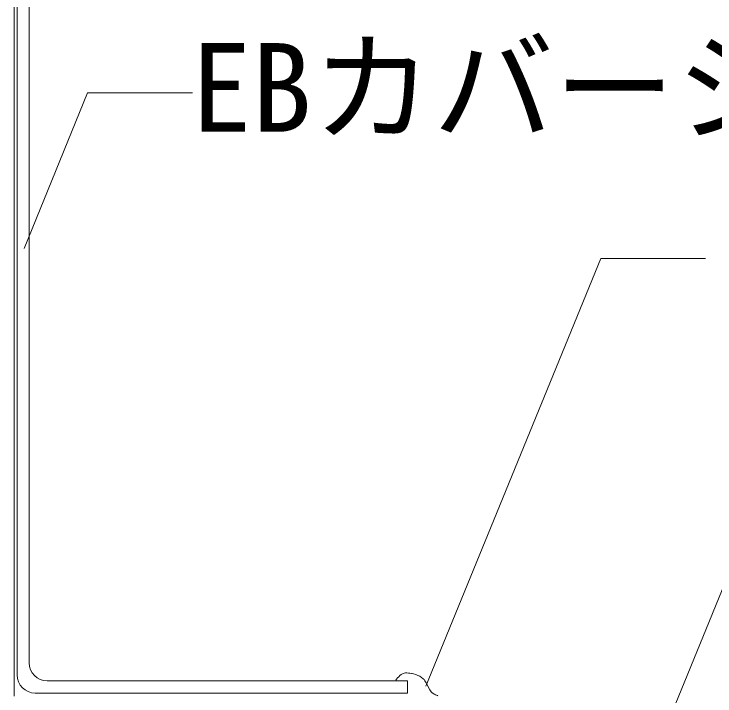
# Model space of a CAD drawing. Units: millimetres, scale not verified. Extents: x -675 to 675, y -471 to 460.
# Drawn here: x 20.2 to 136, y -44.3 to 68.4 of the extents above; entities that cross this region are included whole.
import ezdxf
from ezdxf.enums import TextEntityAlignment as Align

# ---------------------------------------------------------------- set-up
doc = ezdxf.new("R2010")
doc.units = ezdxf.units.MM
doc.header["$LTSCALE"] = 5
for name, color, linetype, lineweight in [('1-4_リベットルーフ', 7, 'Continuous', 9), ('1-7_設備', 7, 'Continuous', 9), ('1-B_その他', 7, 'Continuous', 9), ('E-E', 7, 'Continuous', 9)]:
    doc.layers.add(name, color=color, linetype=linetype, lineweight=lineweight)
doc.styles.add('ＭＳ ゴシック', font='')
doc.styles.get('ＭＳ ゴシック').set_extended_font_data('MS Gothic')

msp = doc.modelspace()

# ---------------------------------------------------------------- linework, layer by layer
at = {"layer": '1-4_リベットルーフ'}
for p, q in [((20.657, -40.84), (20.657, 121.677)), ((22.657, -38.84), (22.657, 121.677)), ((25.657, -41.84), (85.157, -41.84)), ((85.157, -41.84), (85.157, -43.84)), ((23.657, -43.84), (85.157, -43.84))]:
    msp.add_line(p, q, dxfattribs=at)
for centre in [(25.657, -38.84), (23.657, -40.84)]:
    msp.add_arc(centre, 3, 180, 270, dxfattribs=at)
at = {"layer": '1-7_設備'}
msp.add_line((20.157, -44.34), (20.157, 121.677), dxfattribs=at)
at = {"layer": '1-B_その他'}
msp.add_lwpolyline([(83.234, -41.687), (83.341, -41.558), (83.526, -41.341), (83.717, -41.134), (83.914, -40.947), (84.122, -40.786), (84.343, -40.658), (84.479, -40.601), (84.604, -40.564), (84.83, -40.524), (85.065, -40.512), (85.308, -40.525), (85.554, -40.556), (85.803, -40.602), (85.947, -40.633), (86.16, -40.685), (86.519, -40.79), (86.864, -40.917), (87.189, -41.072), (87.489, -41.257), (87.756, -41.477), (87.895, -41.623), (88.041, -41.811), (88.26, -42.169), (88.456, -42.551), (88.647, -42.935), (88.855, -43.302), (89.1, -43.63), (89.267, -43.794), (89.343, -43.854), (89.48, -43.951), (89.627, -44.038), (89.78, -44.117), (89.938, -44.192), (90.099, -44.264), (90.193, -44.305)], dxfattribs=at)
at = {"layer": 'E-E'}
for p, q in [((21.807, 29.625), (32.308, 55.33)), ((32.308, 55.33), (49.629, 55.33)), ((88.214, -42.725), (117.101, 27.982)), ((117.101, 27.982), (134.421, 27.982)), ((126.718, -52.257), (151.343, 8.019))]:
    msp.add_line(p, q, dxfattribs=at)

# ---------------------------------------------------------------- texts
at = {"layer": 'E-E', "style": 'ＭＳ ゴシック'}
msp.add_text('EBカバーシートS', height=14.66, dxfattribs=at).set_placement((49.422, 44.498), align=Align.BOTTOM_LEFT)

doc.saveas('drawing.dxf')
